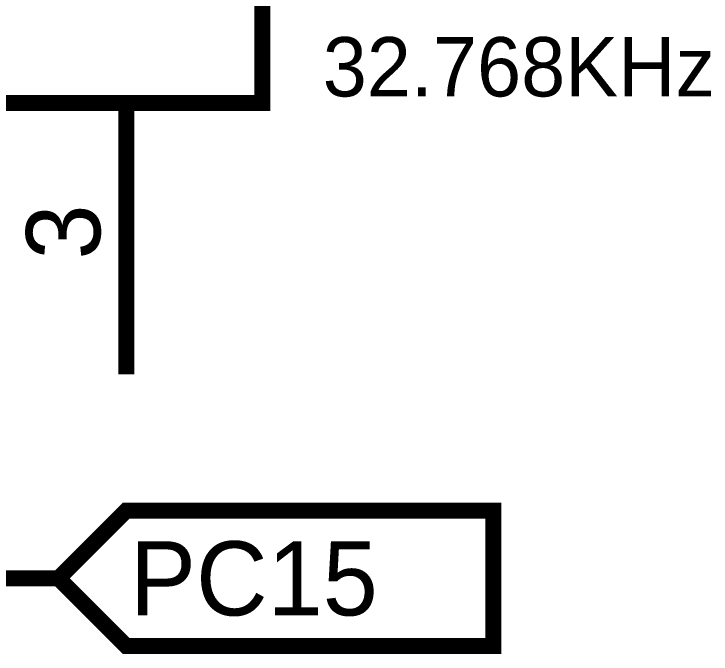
# Model space of a CAD drawing. Header units: millimetres. Extents: x 0 to 11.5, y 0 to 7.6.
# Drawn here: x 6.418 to 6.93, y 1.945 to 2.416 of the extents above; entities that cross this region are included whole.
import ezdxf

# ---------------------------------------------------------------- set-up
doc = ezdxf.new("R2010")
doc.units = ezdxf.units.MM
doc.header["$MEASUREMENT"] = 0
doc.layers.add('Sheet', color=255, linetype='Continuous')

msp = doc.modelspace()

# ---------------------------------------------------------------- linework, layer by layer
at = {"layer": 'Sheet'}
for points, const_width in [([(6.20007, 2.55014), (6.60036, 2.55014), (6.60036, 2.35047), (6.20007, 2.35047), (6.20007, 2.55014)], 0.0118), ([(6.50012, 1.95111), (6.45034, 2.00086), (6.50012, 2.05061), (6.77016, 2.05061), (6.77016, 1.95111), (6.50012, 1.95111)], 0.0118), ([(6.50012, 1.95111), (6.45034, 2.00086), (6.50012, 2.05061), (6.77016, 2.05061), (6.77016, 1.95111), (6.50012, 1.95111)], 0.0039)]:
    msp.add_lwpolyline(points, close=True, dxfattribs=dict(at, const_width=const_width))
at = {"layer": 'Sheet', "const_width": 0.0118}
for points in [[(6.50012, 2.35047), (6.50012, 2.15079)], [(6.30031, 2.15079), (6.30031, 2.00086), (6.45034, 2.00086)]]:
    msp.add_lwpolyline(points, dxfattribs=at)

# ---------------------------------------------------------------- texts
at = {"layer": 'Sheet'}
for s, height, p in [('32.768KHz', 0.043615, (6.64469, 2.35524)), ('PC15', 0.054519, (6.50285, 1.9736))]:
    msp.add_text(s, height=height, dxfattribs=at).set_placement(p)
msp.add_text('3', height=0.05452, rotation=90, dxfattribs=at).set_placement((6.48102, 2.23529))

doc.saveas('drawing.dxf')
